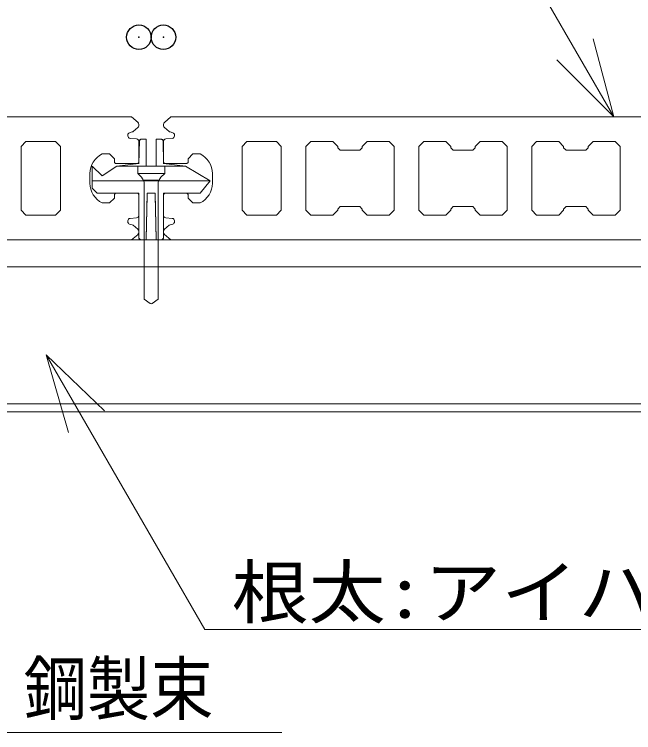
# Model space of a CAD drawing. Units: millimetres, scale not verified. Extents: x -4131 to 4169, y -981 to 998.
# Drawn here: x -1481.4 to -1355.3, y -511.5 to -365.2 of the extents above; entities that cross this region are included whole.
import ezdxf
from ezdxf.enums import TextEntityAlignment as Align

# ---------------------------------------------------------------- set-up
doc = ezdxf.new("R2010")
doc.units = ezdxf.units.MM
doc.header["$LTSCALE"] = 10
doc.header["$PDMODE"] = 32
doc.header["$PDSIZE"] = 5
for name, color, linetype, lineweight in [('0-1_デッキ', 7, 'Continuous', 9), ('0-2_文字', 4, 'Continuous', 9), ('0-A_根太', 4, 'Continuous', 9), ('0-B_WQCS', 4, 'Continuous', 9)]:
    doc.layers.add(name, color=color, linetype=linetype, lineweight=lineweight)
doc.layers.add('0-7_DEFPOINTS', color=7, linetype='Continuous')
doc.styles.add('ＭＳ ゴシック', font='')
doc.styles.get('ＭＳ ゴシック').set_extended_font_data('MS Gothic')

# ---------------------------------------------------------------- blocks, each defined once
blk = doc.blocks.new('25×145開\u30002軸')
at = {"layer": '0-1_デッキ'}
for p, q in [((-725, 110), (-725, 107.3)), ((-723.1, 103.4), (-713.3, 95.5)), ((713.3, 95.5), (723.1, 103.4)), ((725, 107.3), (725, 110)), ((-711.6, 94.6), (-706.1, 93)), ((-702.5, 88.1), (-702.5, 86.5)), ((702.5, 86.5), (702.5, 88.1)), ((706.1, 93), (711.6, 94.6)), ((-707.1, 81.5), (-720.4, 80.3)), ((720.4, 80.3), (707.1, 81.5)), ((-625, 10), (-625, -10)), ((625, -10), (625, 10)), ((-720.4, -80.3), (-707.1, -81.5)), ((-702.5, -86.5), (-702.5, -88.1)), ((702.5, -88.1), (702.5, -86.5)), ((707.1, -81.5), (720.4, -80.3)), ((-713.3, -95.5), (-723.1, -103.4)), ((-706.1, -93), (-711.6, -94.6)), ((711.6, -94.6), (706.1, -93)), ((723.1, -103.4), (713.3, -95.5)), ((-725, -107.3), (-725, -110)), ((725, -110), (725, -107.3))]:
    blk.add_line(p, q, dxfattribs=at)
for points in [[(723.2, 113.9), (709.9, 125), (-709.9, 125), (-723.2, 113.9)], [(-725, 75.3), (-725, 32.5), (-722.5, 30), (-677.5, 30)], [(650, 50), (665, 50), (675, 40), (675, 32.5), (677.5, 30), (722.5, 30), (725, 32.5), (725, 75.3)], [(-677.5, 30), (-675, 32.5), (-675, 40), (-665, 50), (-650, 50)], [(-650, -50), (-665, -50), (-675, -40), (-675, -32.5), (-677.5, -30), (-722.5, -30), (-725, -32.5), (-725, -75.3)], [(725, -75.3), (725, -32.5), (722.5, -30), (677.5, -30), (675, -32.5), (675, -40), (665, -50), (650, -50)], [(-723.2, -113.9), (-709.9, -125), (709.9, -125), (723.2, -113.9)]]:
    blk.add_lwpolyline(points, dxfattribs=at)
for points in [[(-565, -65), (-565, 65), (-555, 75), (-495, 75), (-485, 65), (-485, -65), (-495, -75), (-555, -75)], [(-435, -65), (-435, 65), (-425, 75), (-380, 75), (-370, 65), (-370, 62.5), (-365, 57.5), (-325, 57.5), (-320, 62.5), (-320, 65), (-310, 75), (-265, 75), (-255, 65), (-255, -65), (-265, -75), (-310, -75), (-320, -65), (-320, -62.5), (-325, -57.5), (-365, -57.5), (-370, -62.5), (-370, -65), (-380, -75), (-425, -75)], [(-195, 75), (-150, 75), (-140, 65), (-140, 62.5), (-135, 57.5), (-95, 57.5), (-90, 62.5), (-90, 65), (-80, 75), (-35, 75), (-25, 65), (-25, -65), (-35, -75), (-80, -75), (-90, -65), (-90, -62.5), (-95, -57.5), (-135, -57.5), (-140, -62.5), (-140, -65), (-150, -75), (-195, -75), (-205, -65), (-205, 65)], [(35, -75), (25, -65), (25, 65), (35, 75), (80, 75), (90, 65), (90, 62.5), (95, 57.5), (135, 57.5), (140, 62.5), (140, 65), (150, 75), (195, 75), (205, 65), (205, -65), (195, -75), (150, -75), (140, -65), (140, -62.5), (135, -57.5), (95, -57.5), (90, -62.5), (90, -65), (80, -75)], [(320, -65), (310, -75), (265, -75), (255, -65), (255, 65), (265, 75), (310, 75), (320, 65), (320, 62.5), (325, 57.5), (365, 57.5), (370, 62.5), (370, 65), (380, 75), (425, 75), (435, 65), (435, -65), (425, -75), (380, -75), (370, -65), (370, -62.5), (365, -57.5), (325, -57.5), (320, -62.5)], [(565, -65), (555, -75), (495, -75), (485, -65), (485, 65), (495, 75), (555, 75), (565, 65)]]:
    blk.add_lwpolyline(points, close=True, dxfattribs=at)
for centre, radius, start, end in [((-719.9, 110), 5.08, 129.8056, 180), ((-719.9, 107.3), 5.08, 180, 231.3402), ((719.9, 107.3), 5.08, 308.6598, 0), ((719.9, 110), 5.08, 0, 50.1944), ((-710.1, 99.5), 5.08, 231.3402, 253.3008), ((-707.6, 88.1), 5.08, 0, 73.3008), ((707.6, 88.1), 5.08, 106.6992, 180), ((710.1, 99.5), 5.08, 286.6992, 308.6598), ((-719.9, 75.3), 5.08, 95.0796, 180), ((-707.6, 86.5), 5.08, 275.0796, 0), ((707.6, 86.5), 5.08, 180, 264.9204), ((719.9, 75.3), 5.08, 0, 84.9204), ((-672.1, 8.4), 47.1, 1.9679, 62.0493), ((672.1, 8.4), 47.1, 117.9507, 178.0321), ((-672.1, -8.4), 47.1, 297.9507, 358.0321), ((672.1, -8.4), 47.1, 181.9679, 242.0493), ((-719.9, -75.3), 5.08, 180, 264.9204), ((-707.6, -86.5), 5.08, 0, 84.9204), ((707.6, -86.5), 5.08, 95.0796, 180), ((719.9, -75.3), 5.08, 275.0796, 0), ((-710.1, -99.5), 5.08, 106.6992, 128.6598), ((-707.6, -88.1), 5.08, 286.6992, 0), ((707.6, -88.1), 5.08, 180, 253.3008), ((710.1, -99.5), 5.08, 51.3402, 73.3008), ((-719.9, -107.3), 5.08, 128.6598, 180), ((-719.9, -110), 5.08, 180, 230.1944), ((719.9, -107.3), 5.08, 0, 51.3402), ((719.9, -110), 5.08, 309.8056, 0)]:
    blk.add_arc(centre, radius, start, end, dxfattribs=at)
blk = doc.blocks.new('グループ-53-1')
at = {"layer": '0-A_根太'}
for p, q in [((-14452, -1195.4), (-11757, -1195.4)), ((-14452, -1250.4), (-11757, -1250.4)), ((-14452, -1529.4), (-11757, -1529.4)), ((-14452, -1545.4), (-11757, -1545.4))]:
    blk.add_line(p, q, dxfattribs=at)
blk = doc.blocks.new('シンボル-23')
at = {"layer": '0-2_文字', "style": 'ＭＳ ゴシック', "width": 1.1}
blk.add_text('根太:アイハット鋼(ZAM)', height=104.5, dxfattribs=at).set_placement((-599.7, -91.6), align=Align.BOTTOM_LEFT)
blk = doc.blocks.new('グループ-97-1')
at = {"layer": '0-B_WQCS'}
for p, q in [((-24.1, 164.6), (-24.9, 117.3)), ((-10, 167.5), (-21.1, 167.5)), ((-10, 167.5), (-10, 164.6)), ((-10, 164.6), (-10, 117.3)), ((10, 164.6), (10, 167.5)), ((21.1, 167.5), (10, 167.5)), ((10, 117.3), (10, 164.6)), ((24.9, 117.3), (24.1, 164.6)), ((-70, 112.5), (70, 112.5)), ((120, 82.5), (-120, 82.5)), ((100, 57.5), (120, 82.5)), ((-25, 52.8), (-25, -34.5)), ((-8.4, 52.7), (-9.9, -34.6)), ((9.9, -34.6), (8.4, 52.7)), ((25, -34.5), (25, 52.8)), ((-22, -37.5), (-10, -37.5)), ((-9.9, -34.6), (-10, -37.5)), ((10, -37.5), (9.9, -34.6)), ((10, -37.5), (22, -37.5))]:
    blk.add_line(p, q, dxfattribs=at)
blk.add_lwpolyline([(-120, 112.5), (-100, 92.5), (-70, 112.5), (-24.9, 117.5), (-24.1, 164.6), (-21.1, 167.5), (-10, 167.5), (-10, 112.5), (10, 112.5), (10, 167.5), (21.1, 167.5), (24.1, 164.6), (24.9, 117.5), (70, 112.5), (120, 82.5), (99.5, 57.5), (25, 57.5), (25, -34.5), (22, -37.5), (10, -37.5), (8.3, 57.5), (-8.3, 57.5), (-10, -37.5), (-22, -37.5), (-25, -34.5), (-25, 57.5), (-110, 57.5), (-120, 67.5)], close=True, dxfattribs=at)
for centre, start, end in [((-21.1, 164.5), 90, 179), ((21.1, 164.5), 1, 90), ((-22, -34.5), 180, 270), ((22, -34.5), 270, 0)]:
    blk.add_arc(centre, 3, start, end, dxfattribs=at)
blk = doc.blocks.new('グループ-98-1')
at = {"layer": '0-B_WQCS'}
for p, q in [((27.5, 112.5), (27.5, 97.5)), ((27.5, 97.5), (-27.5, 97.5)), ((-27.5, 97.5), (-20, 90)), ((27.5, 97.5), (19.9, 90)), ((14.1, 84.1), (-14.1, 84.1)), ((-14.1, 75.8), (-14.1, -158.5)), ((14.1, 75.8), (14.1, -158.5)), ((-14.1, -158.5), (-1.8, -167.1)), ((-1.8, -167.1), (0, -167.5))]:
    blk.add_line(p, q, dxfattribs=at)
for points in [[(27.5, 112.5), (-27.5, 112.5), (-27.5, 97.5)], [(0, -167.5), (1.8, -167.1), (14.1, -158.5)]]:
    blk.add_lwpolyline(points, dxfattribs=at)
for centre, start, end in [((-34.1, 75.8), 0, 45), ((34.1, 75.8), 135, 180)]:
    blk.add_arc(centre, 20, start, end, dxfattribs=at)
blk = doc.blocks.new('グループ-99-1')
at = {"layer": '0-B_WQCS'}
for name in ['グループ-97-1', 'グループ-98-1']:
    blk.add_blockref(name, (0, 0), dxfattribs=at)
blk = doc.blocks.new('WQCS2016断')
at = {"layer": '0-B_WQCS'}
blk.add_blockref('グループ-99-1', (0, 0), dxfattribs=at)

msp = doc.modelspace()

# ---------------------------------------------------------------- linework, layer by layer
at = {"layer": '0-2_文字'}
for p, q in [((-1413.4, -292.4), (-1359.28, -386.14)), ((-1442.61, -490.47), (-1474.9, -434.55)), ((-1442.61, -490.47), (-1281.92, -490.47)), ((-1492.76, -511.46), (-1426.95, -511.46))]:
    msp.add_line(p, q, dxfattribs=at)
for points in [[(-1363.53, -370.26), (-1359.28, -386.14), (-1370.9, -374.52)], [(-1470.37, -450.34), (-1474.9, -434.55), (-1463.07, -445.96)]]:
    msp.add_lwpolyline(points, dxfattribs=at)
at = {"layer": '0-7_DEFPOINTS'}
for p in [(-1456.04, -369.9), (-1451.04, -369.9)]:
    msp.add_point(p, dxfattribs=at)

# ---------------------------------------------------------------- block references
at = {"layer": '0-1_デッキ', "xscale": 0.1, "yscale": 0.1}
for p in [(-1528.54, -398.64), (-1378.54, -398.64)]:
    msp.add_blockref('25×145開\u30002軸', p, dxfattribs=at)
at = {"layer": '0-2_文字', "xscale": 0.1, "yscale": 0.1}
msp.add_blockref('シンボル-23', (-1377.17, -482.07), dxfattribs=at)
at = {"layer": '0-A_根太', "xscale": 0.1, "yscale": 0.1}
msp.add_blockref('グループ-53-1', (-82.35, -291.6), dxfattribs=at)
at = {"layer": '0-B_WQCS', "xscale": 0.1, "yscale": 0.1}
msp.add_blockref('WQCS2016断', (-1453.54, -407.39), dxfattribs=at)

# ---------------------------------------------------------------- texts
at = {"layer": '0-2_文字', "style": 'ＭＳ ゴシック', "width": 0.9}
msp.add_text('鋼製束', height=10.48, dxfattribs=at).set_placement((-1479.48, -510.9), align=Align.BOTTOM_LEFT)

doc.saveas('drawing.dxf')
